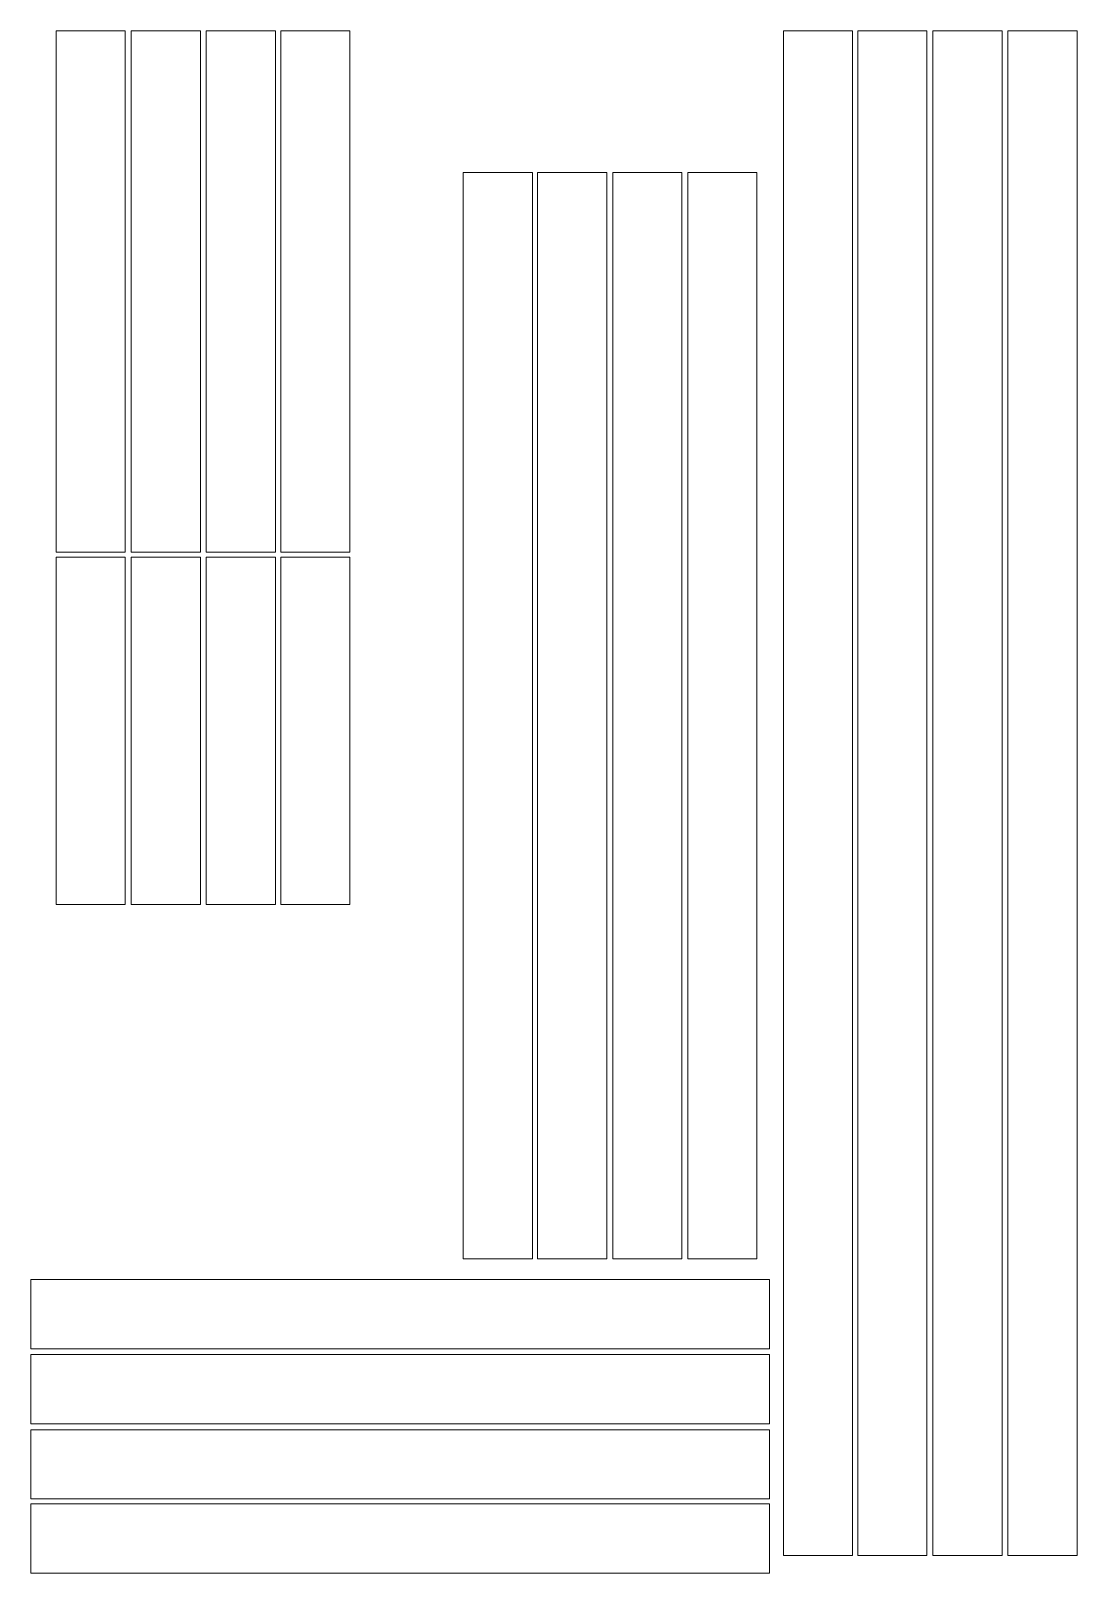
# Model space of a CAD drawing. Header units: inches. Extents: x 0.4 to 48.5, y -65.6 to 5.4.
import ezdxf

# ---------------------------------------------------------------- set-up
doc = ezdxf.new("R2010")
doc.units = ezdxf.units.IN
doc.header["$MEASUREMENT"] = 0
doc.layers.add('Layer 1', color=7, linetype='Continuous')

msp = doc.modelspace()

# ---------------------------------------------------------------- linework, layer by layer
at = {"layer": 'Layer 1', "color": 250, "lineweight": 18, "true_color": 0x231f20}
for points in [[(1.532, -18.606), (1.532, 5.398), (4.716, 5.398), (4.716, -18.606), (1.532, -18.606)], [(4.989, -18.606), (4.989, 5.398), (8.174, 5.398), (8.174, -18.606), (4.989, -18.606)], [(8.446, -18.606), (8.446, 5.398), (11.631, 5.398), (11.631, -18.606), (8.446, -18.606)], [(11.868, -18.606), (11.868, 5.398), (15.053, 5.398), (15.053, -18.606), (11.868, -18.606)], [(38.19, 5.397), (38.19, -64.805), (35.006, -64.805), (35.006, 5.398), (38.19, 5.397)], [(41.612, 5.397), (41.612, -64.805), (38.428, -64.805), (38.428, 5.398), (41.612, 5.397)], [(45.069, 5.397), (45.069, -64.805), (41.885, -64.805), (41.885, 5.398), (45.069, 5.397)], [(48.527, 5.397), (48.527, -64.805), (45.342, -64.805), (45.342, 5.398), (48.527, 5.397)], [(23.455, -1.128), (23.455, -51.156), (20.27, -51.156), (20.27, -1.127), (23.455, -1.128)], [(26.877, -1.128), (26.877, -51.156), (23.692, -51.156), (23.692, -1.127), (26.877, -1.128)], [(30.334, -1.128), (30.334, -51.156), (27.149, -51.156), (27.149, -1.127), (30.334, -1.128)], [(33.791, -1.128), (33.791, -51.156), (30.606, -51.156), (30.606, -1.127), (33.791, -1.128)], [(1.532, -34.834), (1.532, -18.835), (4.716, -18.835), (4.716, -34.834), (1.532, -34.834)], [(4.989, -34.834), (4.989, -18.835), (8.174, -18.835), (8.174, -34.834), (4.989, -34.834)], [(8.446, -34.834), (8.446, -18.835), (11.631, -18.835), (11.631, -34.834), (8.446, -34.834)], [(11.868, -34.834), (11.868, -18.835), (15.053, -18.835), (15.053, -34.834), (11.868, -34.834)], [(0.37, -52.102), (34.373, -52.102), (34.373, -55.286), (0.37, -55.286), (0.37, -52.102)], [(0.37, -55.559), (34.373, -55.559), (34.373, -58.744), (0.37, -58.744), (0.37, -55.559)], [(0.37, -59.016), (34.373, -59.016), (34.373, -62.201), (0.37, -62.201), (0.37, -59.016)], [(0.37, -62.438), (34.373, -62.438), (34.373, -65.623), (0.37, -65.623), (0.37, -62.438)]]:
    msp.add_lwpolyline(points, dxfattribs=at)

doc.saveas('drawing.dxf')
